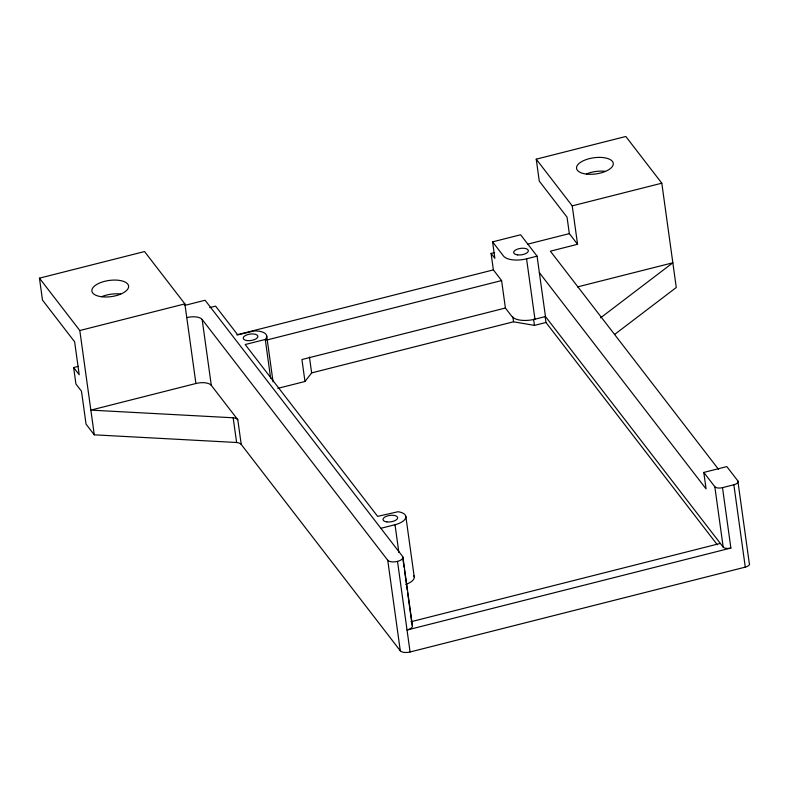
<?xml version="1.0" encoding="UTF-8"?>
<svg xmlns="http://www.w3.org/2000/svg" width="789" height="789" viewBox="0 0 789 789"><rect width="100%" height="100%" fill="white"/><g stroke="black" fill="none" stroke-linecap="round" stroke-linejoin="round"><path stroke-width="1.18" d="M277.797 388.375L304.978 381.491L311.645 372.901L513.54 321.794L534.459 325.393L545.968 322.474L717.309 544.775M600.547 317.849L672.849 262.796L577.518 286.91M614.72 334.368L676.272 287.502L661.803 183.196L625.805 136.487L536.234 159.171L539.281 181.125L567.044 217.153L569.333 233.623L577.558 244.294L550.377 251.178L718.592 469.425M78.427 366.333L73.643 367.536L79.196 374.745L74.63 341.805L42.498 300.116L39.45 278.162L144.535 251.553L184.873 303.893L195.919 383.493A12.348 5.434 -7.9 0 1 211.294 385.338L237.795 419.728L241.227 444.434L400.299 650.807A7.851 3.452 -7.9 0 0 410.083 651.98L745.28 567.123A6.174 2.712 -7.9 0 0 749.274 563.247L737.843 480.896L726.827 466.595L703.788 472.433L706.076 488.894L539.351 272.619L537.082 256.149L520.612 234.777L492.583 241.868L494.871 258.338L491.083 253.427L494.644 252.529M39.45 278.162L79.807 330.522L184.873 303.893M536.234 159.171L572.232 205.87L661.803 183.196M184.34 305.511L205.101 300.254L402.587 556.462L404.086 567.301M209.746 307.602L215.584 306.122L237.765 334.891L254.097 330.946A15.672 6.894 -7.9 0 1 265.272 339.467L270.627 378.118M527.841 244.126L569.333 233.623M492.583 241.868L503.5 256.04A18.512 8.146 -7.9 0 0 526.569 258.812L537.082 256.149M236.858 334.832L493.372 269.897L501.597 280.568L505.404 308.026L511.883 316.428A18.512 8.146 -7.9 0 0 534.952 319.2L545.465 316.537L723.188 547.112A6.174 2.712 -7.9 0 0 730.88 548.039L722.497 487.651A6.174 2.712 -7.9 0 1 714.814 486.724L703.788 472.433M266.564 340.069L501.597 280.568M195.919 383.493L90.853 410.122L233.169 417.785A9.468 4.162 -7.9 0 1 237.795 419.728M505.404 308.026L301.931 359.528L304.978 381.491M381.146 528.236L395.023 524.724A15.672 6.894 -7.9 0 0 405.783 517.633A15.672 6.894 -7.9 0 0 398.041 511.726L377.645 516.381L245.192 344.537L265.272 339.467M722.497 487.651L733.859 484.771A6.174 2.712 -7.9 0 0 737.843 480.896M410.941 621.742L720.337 543.414M730.88 548.039L407.035 630.016A7.851 3.452 -7.9 0 0 412.105 625.085L407.597 592.578M73.643 367.536L75.931 384.006L81.484 391.216L86.06 424.147L94.285 434.828L236.601 442.491A9.468 4.162 -7.9 0 1 241.227 444.434M186.776 317.612A12.348 5.434 -7.9 0 1 202.152 319.466L387.724 560.22L400.299 650.807M733.859 484.771L745.28 567.123M714.814 486.724L723.188 547.112M572.232 205.87L577.558 244.294M539.351 272.619L545.465 316.537M545.13 316.379L545.968 322.474M526.569 258.812L534.952 319.2M533.611 319.289L534.459 325.393M512.87 316.912L513.54 321.794M491.083 253.427L493.372 269.897M405.842 516.479L414.225 576.867M402.942 557.32L412.46 625.933M404.422 569.707L407.262 590.172M395.023 524.724L398.869 552.497M402.587 556.462A7.851 3.452 -7.9 0 1 397.508 561.393L410.083 651.98M309.446 357.042L311.645 372.901M266.702 335.956L273.073 381.856M233.169 417.785L236.601 442.491M202.152 319.466L211.294 385.338M79.807 330.522L94.285 434.828M397.508 561.393A7.851 3.452 -7.9 0 1 387.724 560.22M413.86 575.773A15.672 6.894 -7.9 0 1 405.773 584.412M586.908 173.758A18.512 8.146 -7.9 0 1 605.262 171.331M102.245 296.447A18.512 8.146 -7.9 0 1 120.599 294.031M517.633 254.896A7.407 3.255 -7.9 0 0 528.364 250.636A7.407 3.255 -7.9 0 0 517.061 249.275A7.407 3.255 -7.9 0 0 517.633 254.896M247.164 340.582A7.407 3.255 -7.9 0 0 257.895 336.331A7.407 3.255 -7.9 0 0 246.592 334.97A7.407 3.255 -7.9 0 0 247.164 340.582M386.935 521.914A7.407 3.255 -7.9 0 0 397.656 517.653A7.407 3.255 -7.9 0 0 386.354 516.302A7.407 3.255 -7.9 0 0 386.935 521.914M586.444 174.073A18.512 8.146 -7.9 0 0 613.26 163.422A18.512 8.146 -7.9 0 0 585.004 160.029A18.512 8.146 -7.9 0 0 586.444 174.073M101.781 296.763A18.512 8.146 -7.9 0 0 128.597 286.111A18.512 8.146 -7.9 0 0 100.341 282.718A18.512 8.146 -7.9 0 0 101.781 296.763"/></g></svg>
